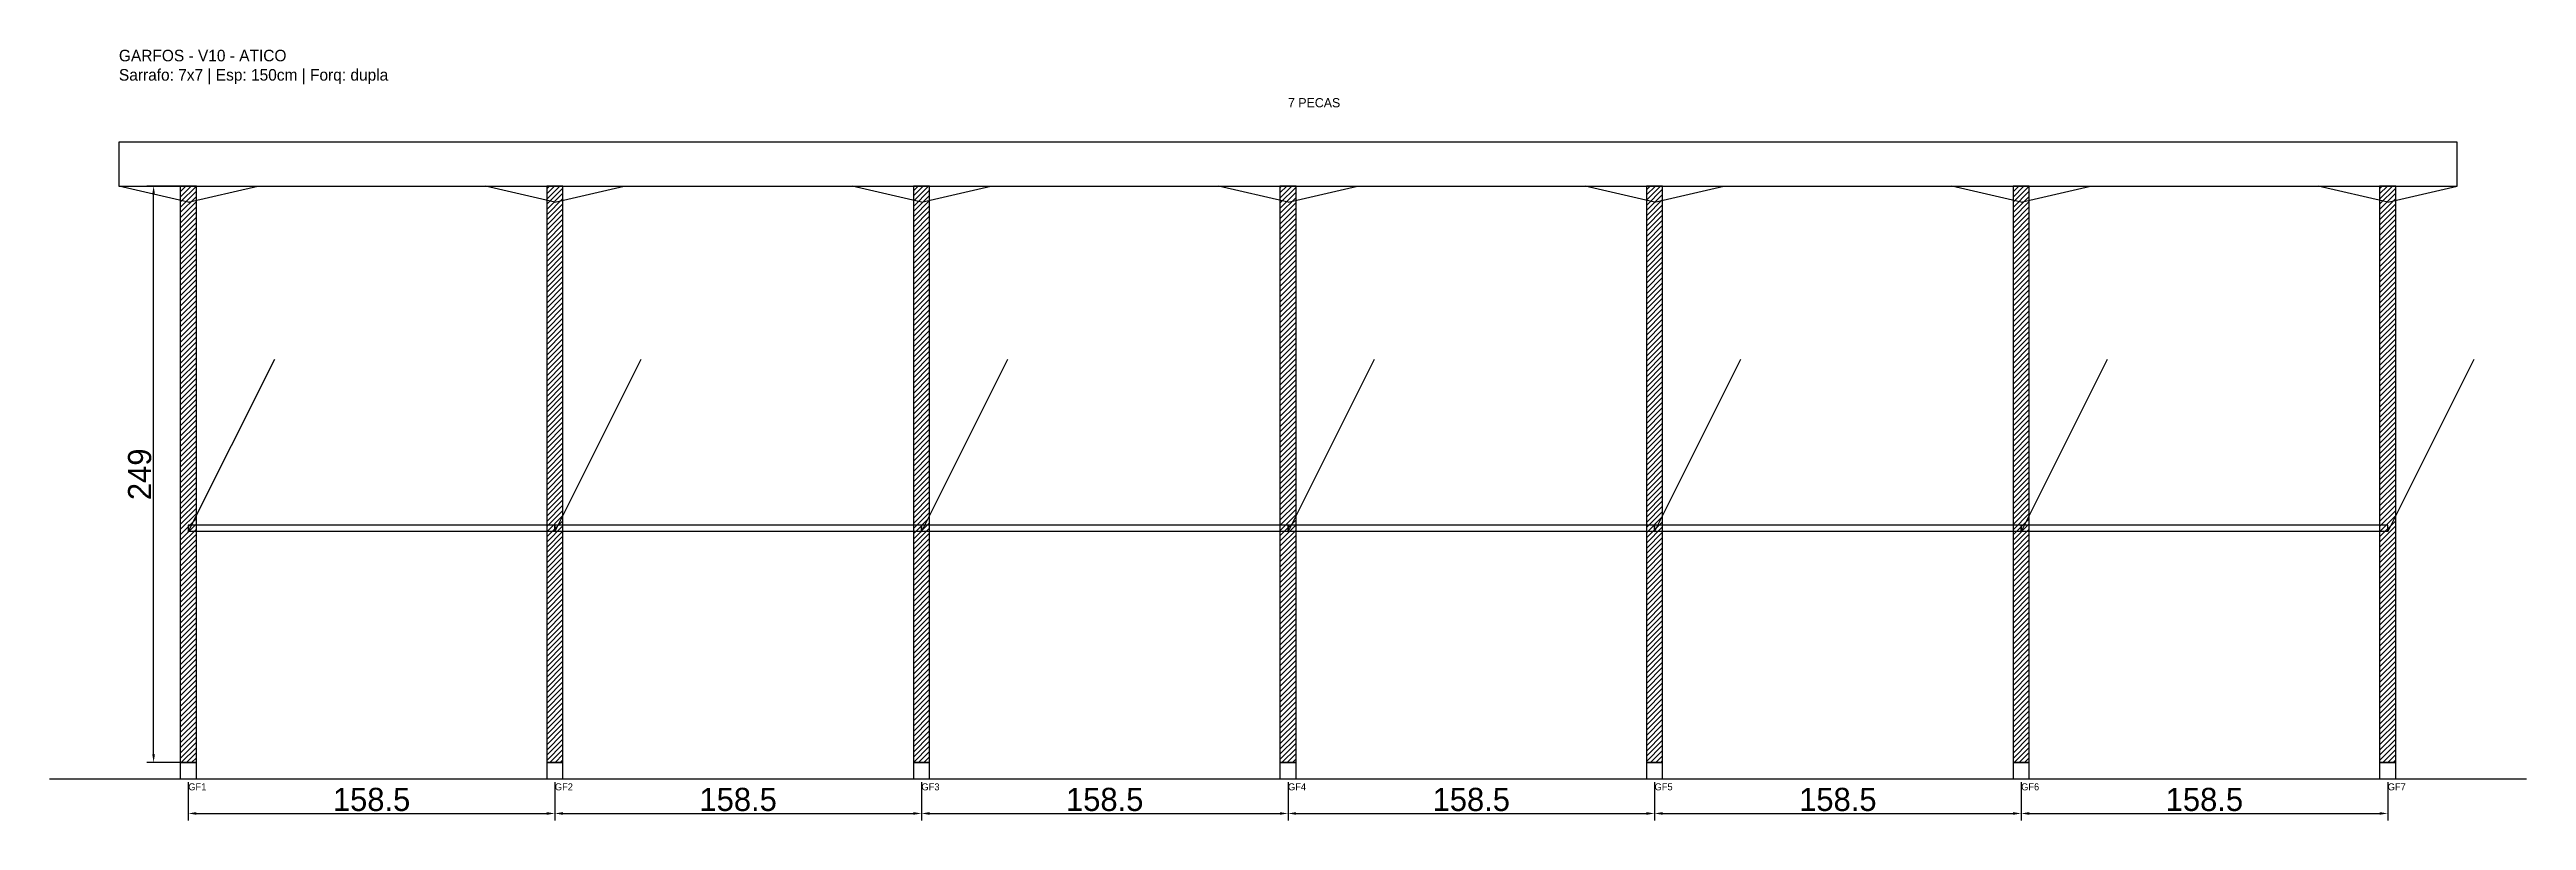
# Model space of a CAD drawing. Header units: metres. Extents: x -30 to 1041, y -25 to 308.
import ezdxf

# ---------------------------------------------------------------- set-up
doc = ezdxf.new("R2010")
doc.units = ezdxf.units.M
for name, color, linetype in [('BARRA_ANCORAGEM', 1, 'Continuous'), ('COTA', 241, 'Continuous'), ('GARFOS OK', 3, 'Continuous'), ('NOME DA VIGA', 6, 'Continuous'), ('SARR_7x7', 40, 'Continuous'), ('TIRAS REESCORAMENTO', 252, 'Continuous'), ('VIGAS', 3, 'Continuous')]:
    doc.layers.add(name, color=color, linetype=linetype)
doc.dimstyles.new('EZ DXF', dxfattribs={"dimtxt": 10, "dimasz": 3.5, "dimexe": 3, "dimexo": 1.5, "dimgap": 1, "dimtad": 1, "dimdec": 1, "dimdsep": 46, "dimcen": 2.5, "dimazin": 3, "dimtfac": 1, "dimtmove": 0, "dimatfit": 3})

msp = doc.modelspace()

# ---------------------------------------------------------------- hatches: boundary and pattern name
at = {"layer": 'COTA'}
h = msp.add_hatch(dxfattribs=at)
h.set_pattern_fill('ANSI31', scale=0.5)
h.paths.add_polyline_path([(26.5, 0), (33.5, 0), (33.5, 249), (26.5, 249)])
h = msp.add_hatch(dxfattribs=at)
h.set_pattern_fill('ANSI31', scale=0.5)
h.paths.add_polyline_path([(185, 0), (192, 0), (192, 249), (185, 249)])
h = msp.add_hatch(dxfattribs=at)
h.set_pattern_fill('ANSI31', scale=0.5)
h.paths.add_polyline_path([(343.5, 0), (350.5, 0), (350.5, 249), (343.5, 249)])
h = msp.add_hatch(dxfattribs=at)
h.set_pattern_fill('ANSI31', scale=0.5)
h.paths.add_polyline_path([(502, 0), (509, 0), (509, 249), (502, 249)])
h = msp.add_hatch(dxfattribs=at)
h.set_pattern_fill('ANSI31', scale=0.5)
h.paths.add_polyline_path([(660.5, 0), (667.5, 0), (667.5, 249), (660.5, 249)])
h = msp.add_hatch(dxfattribs=at)
h.set_pattern_fill('ANSI31', scale=0.5)
h.paths.add_polyline_path([(819, 0), (826, 0), (826, 249), (819, 249)])
h = msp.add_hatch(dxfattribs=at)
h.set_pattern_fill('ANSI31', scale=0.5)
h.paths.add_polyline_path([(977.5, 0), (984.5, 0), (984.5, 249), (977.5, 249)])

# ---------------------------------------------------------------- linework, layer by layer
at = {"layer": 'BARRA_ANCORAGEM'}
for p, q in [((30, 99.6), (67.35, 174.3)), ((188.5, 99.6), (225.85, 174.3)), ((347, 99.6), (384.35, 174.3)), ((505.5, 99.6), (542.85, 174.3)), ((664, 99.6), (701.35, 174.3)), ((822.5, 99.6), (859.85, 174.3)), ((981, 99.6), (1018.35, 174.3))]:
    msp.add_line(p, q, dxfattribs=at)
at = {"layer": 'GARFOS OK'}
for p, q in [((30, 242), (0, 249)), ((0, 249), (60, 249)), ((30, 242), (60, 249)), ((188.5, 242), (158.5, 249)), ((158.5, 249), (218.5, 249)), ((188.5, 242), (218.5, 249)), ((347, 242), (317, 249)), ((317, 249), (377, 249)), ((347, 242), (377, 249)), ((505.5, 242), (475.5, 249)), ((475.5, 249), (535.5, 249)), ((505.5, 242), (535.5, 249)), ((664, 242), (634, 249)), ((634, 249), (694, 249)), ((664, 242), (694, 249)), ((822.5, 242), (792.5, 249)), ((792.5, 249), (852.5, 249)), ((822.5, 242), (852.5, 249)), ((981, 242), (951, 249)), ((951, 249), (1011, 249)), ((981, 242), (1011, 249))]:
    msp.add_line(p, q, dxfattribs=at)
at = {"layer": 'GARFOS OK', "linetype": 'CONTINUOUS'}
msp.add_line((-30, -7), (1041, -7), dxfattribs=at)
at = {"layer": 'GARFOS OK'}
for points in [[(26.5, 0), (33.5, 0), (33.5, 249), (26.5, 249), (26.5, 0)], [(185, 0), (192, 0), (192, 249), (185, 249), (185, 0)], [(343.5, 0), (350.5, 0), (350.5, 249), (343.5, 249), (343.5, 0)], [(502, 0), (509, 0), (509, 249), (502, 249), (502, 0)], [(660.5, 0), (667.5, 0), (667.5, 249), (660.5, 249), (660.5, 0)], [(819, 0), (826, 0), (826, 249), (819, 249), (819, 0)], [(977.5, 0), (984.5, 0), (984.5, 249), (977.5, 249), (977.5, 0)]]:
    msp.add_lwpolyline(points, dxfattribs=at)
at = {"layer": 'SARR_7x7'}
for points in [[(26.5, -7), (33.5, -7), (33.5, 0), (26.5, 0), (26.5, -7)], [(185, -7), (192, -7), (192, 0), (185, 0), (185, -7)], [(343.5, -7), (350.5, -7), (350.5, 0), (343.5, 0), (343.5, -7)], [(502, -7), (509, -7), (509, 0), (502, 0), (502, -7)], [(660.5, -7), (667.5, -7), (667.5, 0), (660.5, 0), (660.5, -7)], [(819, -7), (826, -7), (826, 0), (819, 0), (819, -7)], [(977.5, -7), (984.5, -7), (984.5, 0), (977.5, 0), (977.5, -7)]]:
    msp.add_lwpolyline(points, dxfattribs=at)
at = {"layer": 'TIRAS REESCORAMENTO'}
for points in [[(30, 100), (188.5, 100), (188.5, 102.5), (30, 102.5), (30, 100)], [(188.5, 100), (347, 100), (347, 102.5), (188.5, 102.5), (188.5, 100)], [(347, 100), (505.5, 100), (505.5, 102.5), (347, 102.5), (347, 100)], [(505.5, 100), (664, 100), (664, 102.5), (505.5, 102.5), (505.5, 100)], [(664, 100), (822.5, 100), (822.5, 102.5), (664, 102.5), (664, 100)], [(822.5, 100), (981, 100), (981, 102.5), (822.5, 102.5), (822.5, 100)]]:
    msp.add_lwpolyline(points, dxfattribs=at)
at = {"layer": 'VIGAS'}
msp.add_lwpolyline([(0, 249), (1011, 249), (1011, 268), (0, 268), (0, 249)], dxfattribs=at)

# ---------------------------------------------------------------- texts
at = {"layer": 'NOME DA VIGA'}
for s, height, p in [('7 PECAS', 4, (505.5, 283)), ('GF1', 3, (30, -12)), ('GF2', 3, (188.5, -12)), ('GF3', 3, (347, -12)), ('GF4', 3, (505.5, -12)), ('GF5', 3, (664, -12)), ('GF6', 3, (822.5, -12)), ('GF7', 3, (981, -12))]:
    msp.add_text(s, height=height, dxfattribs=at).set_placement(p)
at = {"layer": 'NOME DA VIGA', "insert": (0, 293), "char_height": 5, "attachment_point": 7}
msp.add_mtext('GARFOS - V10 - ATICO\\PSarrafo: 7x7 | Esp: 150cm | Forq: dupla', dxfattribs=at)

# ---------------------------------------------------------------- dimensions: what is measured, and where the dimension line sits
at = {"layer": 'COTA'}
msp.add_linear_dim(base=(15, 0), p1=(30, 0), p2=(30, 249), angle=90, dimstyle='EZ DXF', dxfattribs=at).render()
for base, p1, p2 in [((30, -22), (30, -7), (188.5, -7)), ((188.5, -22), (188.5, -7), (347, -7)), ((347, -22), (347, -7), (505.5, -7)), ((505.5, -22), (505.5, -7), (664, -7)), ((664, -22), (664, -7), (822.5, -7)), ((822.5, -22), (822.5, -7), (981, -7))]:
    msp.add_linear_dim(base=base, p1=p1, p2=p2, dimstyle='EZ DXF', dxfattribs=at).render()

doc.saveas('drawing.dxf')
